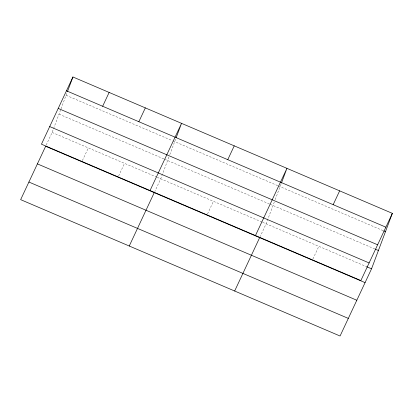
<?xml version="1.0" encoding="UTF-8"?>
<svg xmlns="http://www.w3.org/2000/svg" width="413" height="413" viewBox="0 0 413 413"><rect width="100%" height="100%" fill="white"/><g stroke="black" fill="none" stroke-linecap="round" stroke-linejoin="round"><path stroke-width="0.31" stroke-dasharray="2.06 1.55" d="M46.194 145.118L52.131 132.444L60.763 109.43M60.985 108.841L67.174 92.331M168.922 156.971L160.734 178.808L154.798 191.482M169.81 154.617L176 138.107M274.33 201.972L266.137 223.81L260.205 236.484M275.213 199.618L281.186 183.697M82.393 160.569L88.33 147.9M118.598 176.026L124.53 163.357M207.502 213.98L213.438 201.312M312.909 258.982L318.841 246.313M66.07 95.284L172.298 140.637M172.892 140.89L277.712 185.638M278.3 185.891L383.114 230.64M58.997 114.143L164.038 158.99M164.632 159.242L269.452 203.991M270.045 204.244L374.859 248.993M52.131 132.444L156.579 177.038M157.172 177.291L261.997 222.044M262.585 222.297L366.811 266.793"/><path stroke-width="0.62" d="M67.396 91.743L72.936 76.983L392.35 213.351L371.545 268.811L340.064 336.017L20.65 199.649L45.657 146.269L365.071 282.637M176.222 137.519L181.534 123.348L150.053 190.553M281.408 183.109L286.942 168.349L255.461 235.555M72.936 76.983L41.455 144.189L360.869 280.556L392.35 213.351M102.661 106.26L109.135 92.435M138.861 121.716L145.335 107.891M129.254 246.014L154.256 192.634M227.764 159.671L234.238 145.846M234.656 291.015L259.663 237.635M333.172 204.672L339.646 190.847M66.457 90.803L385.876 227.171M383.708 230.893L385.484 231.652M58.207 108.423L377.621 244.79M375.453 249.245L378.411 250.51M49.705 126.569L369.119 262.936M366.811 266.793L371.545 268.811M37.402 163.884L356.822 300.251M28.9 182.035L348.319 318.402"/></g></svg>
